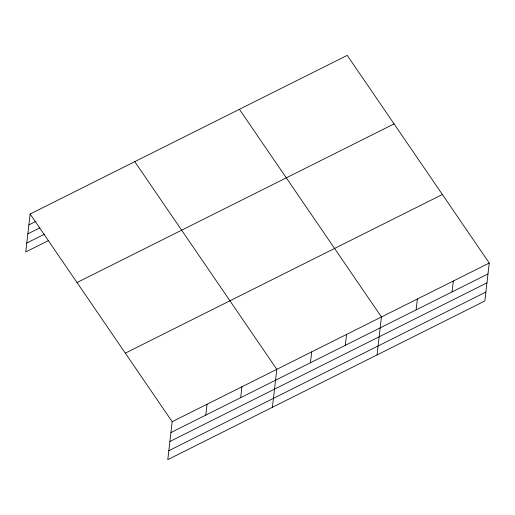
<?xml version="1.0" encoding="UTF-8"?>
<svg xmlns="http://www.w3.org/2000/svg" width="515" height="515" viewBox="0 0 515 515"><rect width="100%" height="100%" fill="white"/><g stroke="black" fill="none" stroke-linecap="round" stroke-linejoin="round"><path stroke-width="0.77" d="M30.14 214.015L172.177 421.682L167.787 459.631L484.86 300.985L489.25 263.036L347.213 55.369L30.14 214.015L25.75 251.964L48.526 240.569M205.794 415.122L207.056 404.23M240.672 397.67L241.934 386.778M272.422 407.281L276.812 369.326L134.776 161.659M310.429 362.772L311.691 351.88M345.308 345.32L346.569 334.428M377.057 354.925L381.448 316.976L239.411 109.309M416.12 309.888L417.382 298.996M452.054 291.908L453.316 281.016M28.879 224.907L35.999 221.347M27.849 233.836L39.951 227.778M26.78 243.035L44.58 234.132M77.012 282.542L394.084 123.896M125.306 353.148L442.379 194.503M172.177 421.682L489.25 263.036M170.916 432.574L487.988 273.928M169.886 441.503L486.958 282.857M168.817 450.702L485.89 292.057"/></g></svg>
